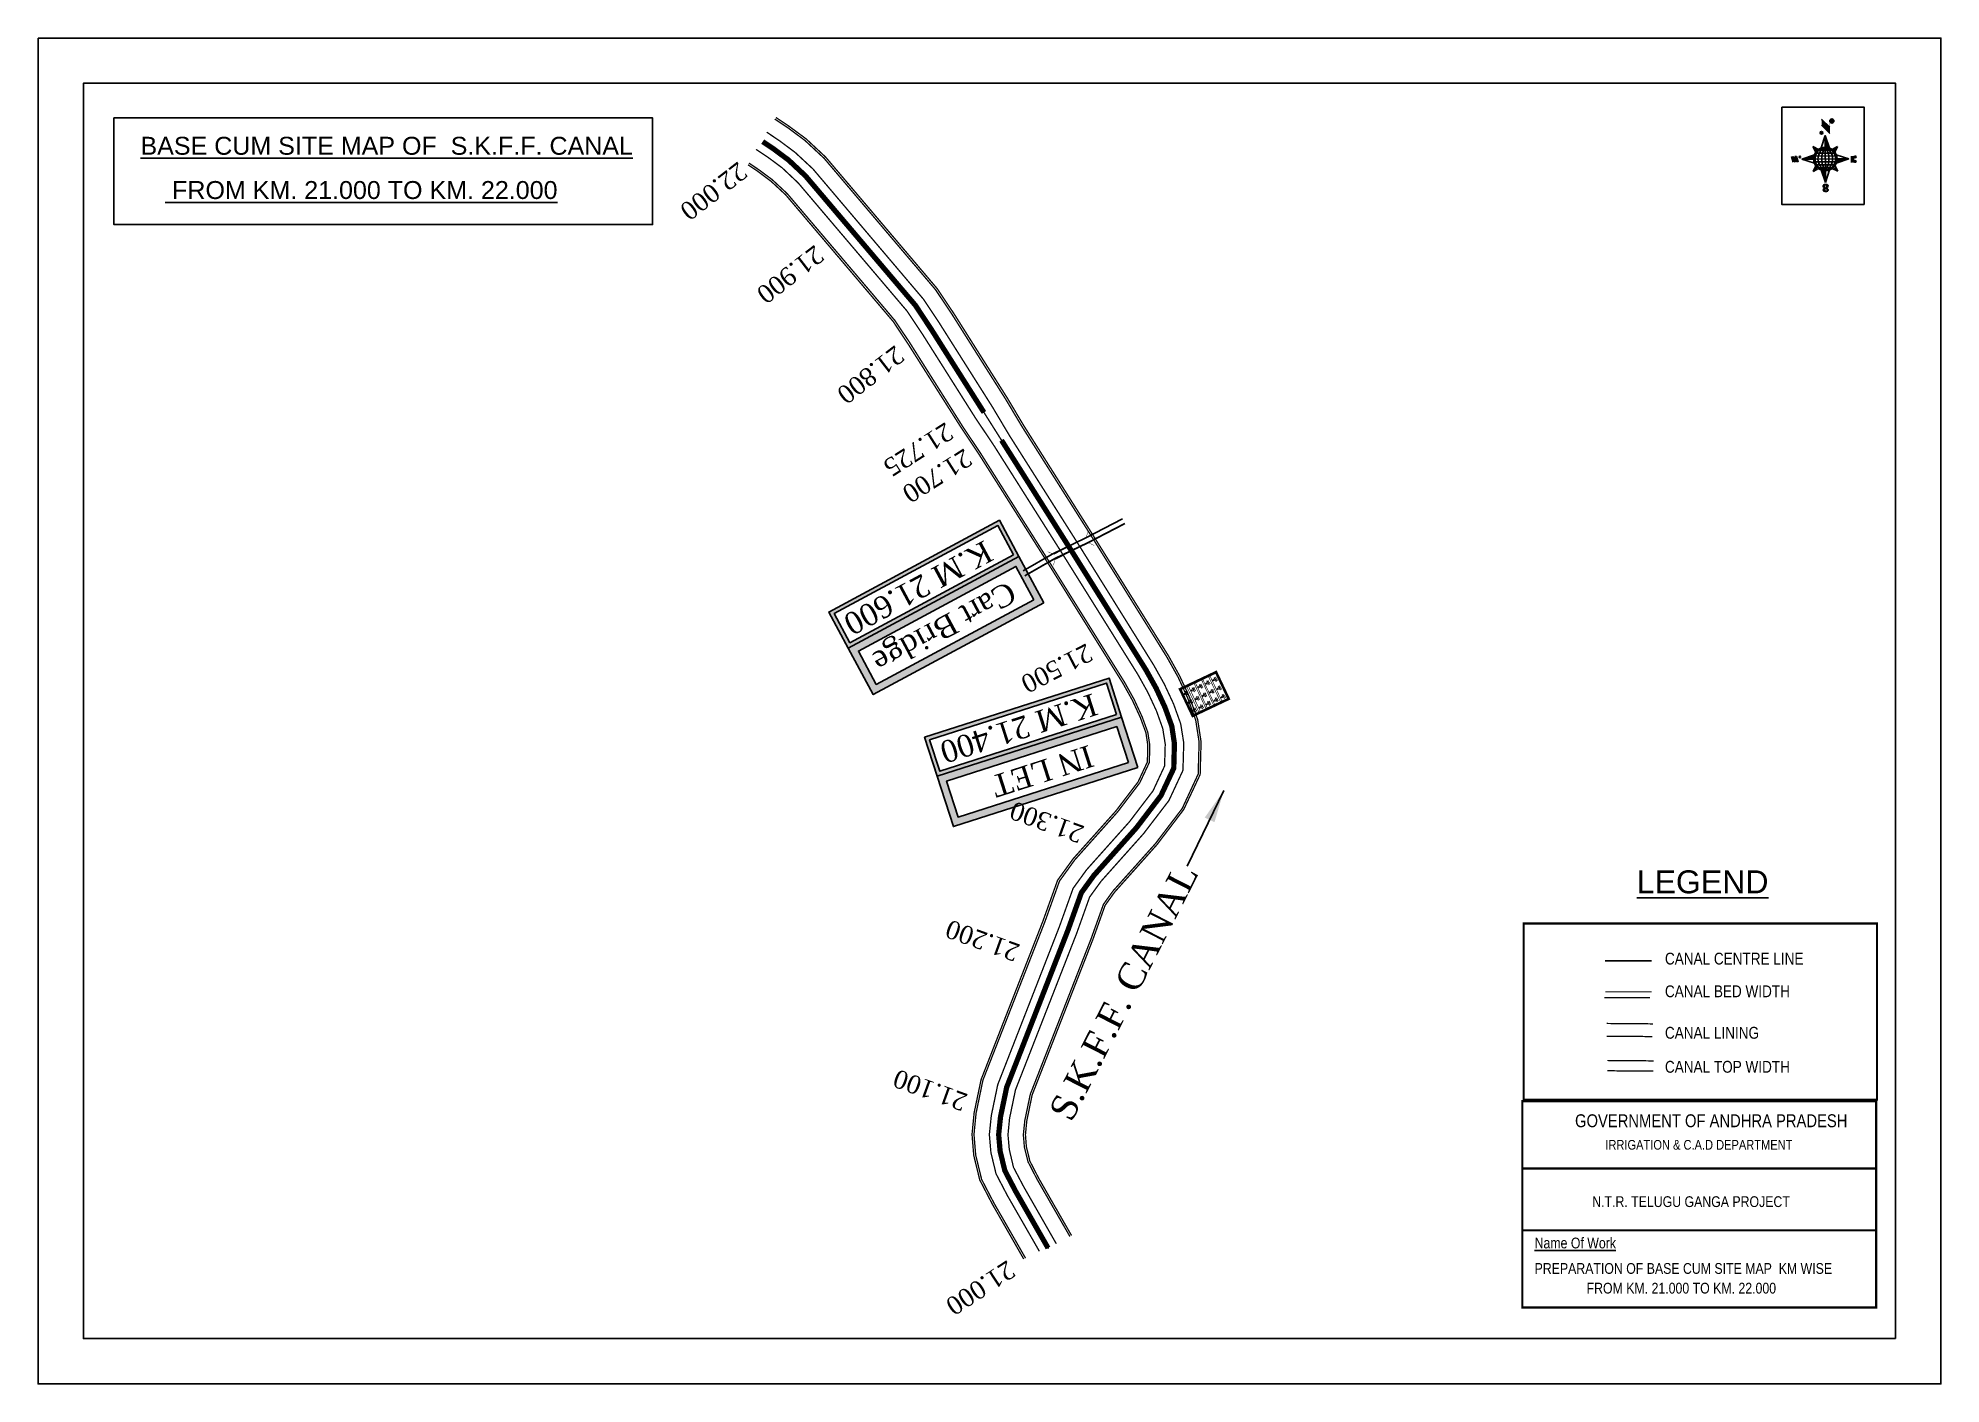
# Model space of a CAD drawing. Header units: inches. Extents: x 18 to 1468, y 9 to 1034.
import ezdxf
from ezdxf.enums import TextEntityAlignment as Align

# ---------------------------------------------------------------- set-up
doc = ezdxf.new("R2010")
doc.units = ezdxf.units.IN
doc.header["$MEASUREMENT"] = 0
doc.linetypes.add('ACAD_ISO03W100', pattern=[30, 12, -18])
for name, color, linetype in [('AQUADUCT', 1, 'Continuous'), ('bed with', 5, 'Continuous'), ('BLOCK', 7, 'Continuous'), ('bord', 1, 'Continuous'), ('C LINE COO', 6, 'Continuous'), ('cahnige', 7, 'Continuous'), ('FRAME 025', 7, 'Continuous'), ('laying', 4, 'Continuous'), ('lining', 4, 'Continuous'), ('ROAD', 6, 'Continuous'), ('SLB', 11, 'Continuous'), ('TABLE', 7, 'Continuous'), ('TEXT', 7, 'Continuous'), ('TITLEBLOCK', 7, 'Continuous'), ('top of bund', 1, 'Continuous'), ('V', 6, 'Continuous'), ('ZSTU', 7, 'Continuous')]:
    doc.layers.add(name, color=color, linetype=linetype)
doc.styles.add('5mm', font='times.ttf', dxfattribs={"height": 3})
doc.styles.add('A', font='arial.ttf')
doc.styles.add('ARIALN', font='ARIALN.TTF')
doc.styles.get("Standard").update_dxf_attribs({"font": 'arial.ttf'})
doc.dimstyles.get("Standard").update_dxf_attribs({"dimtxt": 0.18, "dimasz": 0.18, "dimexe": 0.18, "dimexo": 0.0625, "dimgap": 0.09, "dimtad": 0, "dimtih": 1, "dimtoh": 1, "dimdec": 4, "dimzin": 0, "dimdsep": 46, "dimtxsty": 'Standard', "dimcen": 0.09, "dimadec": 0, "dimazin": 0, "dimtfac": 1, "dimtdec": 4, "dimtofl": 0, "dimtmove": 0, "dimatfit": 3, "dimfxl": 1, "dimtolj": 1, "dimtzin": 0, "dimarcsym": 0})
pattern_1 = [(267.297113149, (-8720374.938, 50637915.138), (10.5367255337, -0.497431438), [])]
pattern_2 = [(357.297113149, (-8720374.938, 50637915.138), (0.497431438, 10.5367255337), [])]

# ---------------------------------------------------------------- blocks, each defined once
blk = doc.blocks.new('IN')
at = {"layer": 'ZSTU'}
for points in [[(319839.5, 1602417.4), (319839.6, 1602417.3), (319839.5, 1602417.1), (319839.3, 1602417.3)], [(319846.6, 1602417.4), (319846.8, 1602417.3), (319846.6, 1602417.1), (319846.4, 1602417.3)], [(319853.9, 1602417.4), (319854.1, 1602417.3), (319853.9, 1602417.1), (319853.7, 1602417.3)], [(319839.5, 1602411.6), (319839.6, 1602411.5), (319839.5, 1602411.3), (319839.3, 1602411.5)], [(319839.5, 1602405.5), (319839.6, 1602405.4), (319839.5, 1602405.2), (319839.3, 1602405.4)], [(319846.6, 1602411.6), (319846.8, 1602411.5), (319846.6, 1602411.3), (319846.4, 1602411.5)], [(319846.6, 1602405.5), (319846.8, 1602405.4), (319846.6, 1602405.2), (319846.4, 1602405.4)], [(319853.9, 1602411.6), (319854.1, 1602411.5), (319853.9, 1602411.3), (319853.7, 1602411.5)], [(319853.9, 1602405.5), (319854.1, 1602405.4), (319853.9, 1602405.2), (319853.7, 1602405.4)], [(319839.5, 1602399.3), (319839.6, 1602399.1), (319839.5, 1602398.9), (319839.3, 1602399.1)], [(319839.5, 1602393.2), (319839.6, 1602393), (319839.5, 1602392.8), (319839.3, 1602393)], [(319846.6, 1602399.3), (319846.8, 1602399.1), (319846.6, 1602398.9), (319846.4, 1602399.1)], [(319846.6, 1602393.2), (319846.8, 1602393), (319846.6, 1602392.8), (319846.4, 1602393)], [(319853.9, 1602399.3), (319854.1, 1602399.1), (319853.9, 1602398.9), (319853.7, 1602399.1)], [(319853.9, 1602393.2), (319854.1, 1602393), (319853.9, 1602392.8), (319853.7, 1602393)]]:
    blk.add_hatch(color=4, dxfattribs=at).paths.add_polyline_path(points)
at = {"layer": 'ZSTU', "color": 9, "const_width": 2}
blk.add_lwpolyline([(319836.1, 1602418.7), (319858.6, 1602418.7), (319858.6, 1602388.4), (319836.1, 1602388.4)], close=True, dxfattribs=at)
at = {"layer": 'ZSTU', "color": 4, "const_width": 0.5}
for points in [[(319839.5, 1602417.1), (319838.5, 1602416.1)], [(319839.5, 1602417.1), (319840.5, 1602416.1)], [(319839.5, 1602414.2), (319839.5, 1602416.7)], [(319846.6, 1602417.1), (319845.6, 1602416.1)], [(319846.6, 1602417.1), (319847.7, 1602416.1)], [(319846.6, 1602414.2), (319846.6, 1602416.7)], [(319853.9, 1602417.1), (319852.9, 1602416.1)], [(319853.9, 1602417.1), (319855, 1602416.1)], [(319853.9, 1602414.2), (319853.9, 1602416.7)], [(319839.5, 1602411.3), (319838.5, 1602410.3)], [(319839.5, 1602405.2), (319838.5, 1602404.2)], [(319839.5, 1602411.3), (319840.5, 1602410.3)], [(319839.5, 1602408.4), (319839.5, 1602410.9)], [(319839.5, 1602405.2), (319840.5, 1602404.2)], [(319839.5, 1602402.3), (319839.5, 1602404.9)], [(319846.6, 1602411.3), (319845.6, 1602410.3)], [(319846.6, 1602405.2), (319845.6, 1602404.2)], [(319846.6, 1602411.3), (319847.7, 1602410.3)], [(319846.6, 1602405.2), (319847.7, 1602404.2)], [(319846.6, 1602408.4), (319846.6, 1602410.9)], [(319846.6, 1602402.3), (319846.6, 1602404.9)], [(319853.9, 1602411.3), (319852.9, 1602410.3)], [(319853.9, 1602405.2), (319852.9, 1602404.2)], [(319853.9, 1602411.3), (319855, 1602410.3)], [(319853.9, 1602408.4), (319853.9, 1602410.9)], [(319853.9, 1602405.2), (319855, 1602404.2)], [(319853.9, 1602402.3), (319853.9, 1602404.9)], [(319839.5, 1602398.9), (319838.5, 1602397.9)], [(319839.5, 1602392.8), (319838.5, 1602391.9)], [(319839.5, 1602398.9), (319840.5, 1602397.9)], [(319839.5, 1602396.1), (319839.5, 1602398.6)], [(319839.5, 1602392.8), (319840.5, 1602391.8)], [(319839.5, 1602390), (319839.5, 1602392.5)], [(319846.6, 1602398.9), (319845.6, 1602397.9)], [(319846.6, 1602392.8), (319845.6, 1602391.9)], [(319846.6, 1602398.9), (319847.7, 1602397.9)], [(319846.6, 1602392.8), (319847.7, 1602391.8)], [(319846.6, 1602396.1), (319846.6, 1602398.6)], [(319846.6, 1602390), (319846.6, 1602392.5)], [(319853.9, 1602398.9), (319852.9, 1602397.9)], [(319853.9, 1602392.8), (319852.9, 1602391.9)], [(319853.9, 1602398.9), (319855, 1602397.9)], [(319853.9, 1602396.1), (319853.9, 1602398.6)], [(319853.9, 1602392.8), (319855, 1602391.8)], [(319853.9, 1602390), (319853.9, 1602392.5)]]:
    blk.add_lwpolyline(points, dxfattribs=at)
at = {"layer": 'ZSTU', "color": 4}
for points in [[(319839.5, 1602417.4), (319839.6, 1602417.3), (319839.5, 1602417.1), (319839.3, 1602417.3), (319839.5, 1602417.4)], [(319846.6, 1602417.4), (319846.8, 1602417.3), (319846.6, 1602417.1), (319846.4, 1602417.3), (319846.6, 1602417.4)], [(319853.9, 1602417.4), (319854.1, 1602417.3), (319853.9, 1602417.1), (319853.7, 1602417.3), (319853.9, 1602417.4)], [(319838.2, 1602415.2), (319838.2, 1602415.8)], [(319838.2, 1602409.4), (319838.2, 1602410)], [(319838.2, 1602403.3), (319838.2, 1602403.9)], [(319838.5, 1602414.2), (319838.5, 1602414.8)], [(319838.5, 1602408.4), (319838.5, 1602409)], [(319838.5, 1602402.3), (319838.5, 1602402.9)], [(319838.7, 1602409.4), (319838.7, 1602410)], [(319838.7, 1602403.3), (319838.7, 1602403.9)], [(319839.5, 1602411.6), (319839.6, 1602411.5), (319839.5, 1602411.3), (319839.3, 1602411.5), (319839.5, 1602411.6)], [(319839.5, 1602405.5), (319839.6, 1602405.4), (319839.5, 1602405.2), (319839.3, 1602405.4), (319839.5, 1602405.5)], [(319840, 1602415.2), (319840, 1602415.8)], [(319840, 1602409.4), (319840, 1602410)], [(319840, 1602403.3), (319840, 1602403.9)], [(319840.4, 1602414.3), (319840.4, 1602414.9)], [(319840.4, 1602408.5), (319840.4, 1602409.1)], [(319840.4, 1602402.4), (319840.4, 1602403)], [(319840.7, 1602415.3), (319840.7, 1602415.9)], [(319840.7, 1602409.5), (319840.7, 1602410.1)], [(319840.7, 1602403.4), (319840.7, 1602404)], [(319845.4, 1602415.2), (319845.4, 1602415.8)], [(319845.4, 1602409.4), (319845.4, 1602410)], [(319845.4, 1602403.3), (319845.4, 1602403.9)], [(319845.6, 1602414.2), (319845.6, 1602414.8)], [(319845.6, 1602408.4), (319845.6, 1602409)], [(319845.6, 1602402.3), (319845.6, 1602402.9)], [(319845.8, 1602415.2), (319845.8, 1602415.7)], [(319845.8, 1602409.4), (319845.8, 1602410)], [(319845.8, 1602403.3), (319845.8, 1602403.9)], [(319846.6, 1602411.6), (319846.8, 1602411.5), (319846.6, 1602411.3), (319846.4, 1602411.5), (319846.6, 1602411.6)], [(319846.6, 1602405.5), (319846.8, 1602405.4), (319846.6, 1602405.2), (319846.4, 1602405.4), (319846.6, 1602405.5)], [(319847.1, 1602415.2), (319847.1, 1602415.8)], [(319847.1, 1602409.4), (319847.1, 1602410)], [(319847.1, 1602403.3), (319847.1, 1602403.9)], [(319847.5, 1602414.3), (319847.5, 1602414.9)], [(319847.5, 1602408.5), (319847.5, 1602409.1)], [(319847.5, 1602402.4), (319847.5, 1602403)], [(319847.8, 1602415.3), (319847.8, 1602415.9)], [(319847.8, 1602409.5), (319847.8, 1602410.1)], [(319847.8, 1602403.4), (319847.8, 1602404)], [(319852.6, 1602415.2), (319852.6, 1602415.8)], [(319852.6, 1602409.4), (319852.6, 1602410)], [(319852.6, 1602403.3), (319852.6, 1602403.9)], [(319852.9, 1602414.2), (319852.9, 1602414.8)], [(319852.9, 1602408.4), (319852.9, 1602409)], [(319852.9, 1602402.3), (319852.9, 1602402.9)], [(319853.1, 1602415.2), (319853.1, 1602415.7)], [(319853.1, 1602409.4), (319853.1, 1602410)], [(319853.1, 1602403.3), (319853.1, 1602403.9)], [(319853.9, 1602411.6), (319854.1, 1602411.5), (319853.9, 1602411.3), (319853.7, 1602411.5), (319853.9, 1602411.6)], [(319853.9, 1602405.5), (319854.1, 1602405.4), (319853.9, 1602405.2), (319853.7, 1602405.4), (319853.9, 1602405.5)], [(319854.4, 1602415.2), (319854.4, 1602415.8)], [(319854.4, 1602409.4), (319854.4, 1602410)], [(319854.4, 1602403.3), (319854.4, 1602403.9)], [(319854.8, 1602414.3), (319854.8, 1602414.9)], [(319854.8, 1602408.5), (319854.8, 1602409.1)], [(319854.8, 1602402.4), (319854.8, 1602403)], [(319855.1, 1602415.3), (319855.1, 1602415.9)], [(319855.1, 1602409.5), (319855.1, 1602410.1)], [(319855.1, 1602403.4), (319855.1, 1602404)], [(319838.2, 1602397), (319838.2, 1602397.6)], [(319838.2, 1602391), (319838.2, 1602391.6)], [(319838.5, 1602396.1), (319838.5, 1602396.7)], [(319838.5, 1602390), (319838.5, 1602390.6)], [(319838.7, 1602397), (319838.7, 1602397.6)], [(319838.7, 1602390.9), (319838.7, 1602391.5)], [(319839.5, 1602399.3), (319839.6, 1602399.1), (319839.5, 1602398.9), (319839.3, 1602399.1), (319839.5, 1602399.3)], [(319839.5, 1602393.2), (319839.6, 1602393), (319839.5, 1602392.8), (319839.3, 1602393), (319839.5, 1602393.2)], [(319840, 1602397), (319840, 1602397.6)], [(319840, 1602391), (319840, 1602391.6)], [(319840.4, 1602396.2), (319840.4, 1602396.7)], [(319840.4, 1602390.1), (319840.4, 1602390.7)], [(319840.7, 1602397.1), (319840.7, 1602397.7)], [(319840.7, 1602391.1), (319840.7, 1602391.7)], [(319845.4, 1602397), (319845.4, 1602397.6)], [(319845.4, 1602391), (319845.4, 1602391.6)], [(319845.6, 1602396.1), (319845.6, 1602396.7)], [(319845.6, 1602390), (319845.6, 1602390.6)], [(319845.8, 1602397), (319845.8, 1602397.6)], [(319845.8, 1602390.9), (319845.8, 1602391.5)], [(319846.6, 1602399.3), (319846.8, 1602399.1), (319846.6, 1602398.9), (319846.4, 1602399.1), (319846.6, 1602399.3)], [(319846.6, 1602393.2), (319846.8, 1602393), (319846.6, 1602392.8), (319846.4, 1602393), (319846.6, 1602393.2)], [(319847.1, 1602397), (319847.1, 1602397.6)], [(319847.1, 1602391), (319847.1, 1602391.6)], [(319847.5, 1602396.2), (319847.5, 1602396.7)], [(319847.5, 1602390.1), (319847.5, 1602390.7)], [(319847.8, 1602397.1), (319847.8, 1602397.7)], [(319847.8, 1602391.1), (319847.8, 1602391.7)], [(319852.6, 1602397), (319852.6, 1602397.6)], [(319852.6, 1602391), (319852.6, 1602391.6)], [(319852.9, 1602396.1), (319852.9, 1602396.7)], [(319852.9, 1602390), (319852.9, 1602390.6)], [(319853.1, 1602397), (319853.1, 1602397.6)], [(319853.1, 1602390.9), (319853.1, 1602391.5)], [(319853.9, 1602399.3), (319854.1, 1602399.1), (319853.9, 1602398.9), (319853.7, 1602399.1), (319853.9, 1602399.3)], [(319853.9, 1602393.2), (319854.1, 1602393), (319853.9, 1602392.8), (319853.7, 1602393), (319853.9, 1602393.2)], [(319854.4, 1602397), (319854.4, 1602397.6)], [(319854.4, 1602391), (319854.4, 1602391.6)], [(319854.8, 1602396.2), (319854.8, 1602396.7)], [(319854.8, 1602390.1), (319854.8, 1602390.7)], [(319855.1, 1602397.1), (319855.1, 1602397.7)], [(319855.1, 1602391.1), (319855.1, 1602391.7)]]:
    blk.add_lwpolyline(points, dxfattribs=at)
at = {"layer": 'ZSTU', "color": 8, "const_width": 0.5}
for points in [[(319836.1, 1602413.3), (319858.6, 1602413.3)], [(319836.1, 1602412), (319858.6, 1602412)], [(319836.1, 1602407.2), (319858.6, 1602407.2)], [(319836.1, 1602406.1), (319858.6, 1602406.1)], [(319836.1, 1602400.9), (319858.6, 1602400.9)], [(319836.1, 1602399.9), (319858.6, 1602399.9)], [(319836.1, 1602395), (319858.6, 1602395)], [(319836.1, 1602393.8), (319858.6, 1602393.8)]]:
    blk.add_lwpolyline(points, dxfattribs=at)
blk = doc.blocks.new('FGDFGDFG6YURT')
at = {"layer": 'ROAD', "color": 1, "linetype": 'Continuous', "lineweight": 25}
for points in [[(386103.5, 1482907.4, 0), (386134.5, 1482913, 0), (386162.3, 1482917.4, 0), (386187, 1482923.1, 0)], [(386104.2, 1482903.5, 0), (386135.2, 1482909.2, 0), (386163.1, 1482913.6, 0), (386187.9, 1482919.3, 0)], [(386104.3, 1482907.7, 0), (386135.3, 1482913.3, 0), (386163.2, 1482917.7, 0), (386188, 1482923.4, 0)]]:
    blk.add_polyline3d(points, dxfattribs=at)
at = {"layer": 'SLB'}
for points, const_width in [([(386161.8, 1482917.9), (386162.2, 1482917.9), (386164.8, 1482922)], 0.3), ([(386134.6, 1482913.4), (386134.2, 1482913.4), (386130.6, 1482916.6)], 0.3), ([(386134.8, 1482908.7), (386134.5, 1482908.7), (386131.9, 1482904.6)], 0.3), ([(386134.6, 1482913.4), (386148.2, 1482915.4), (386161.8, 1482917.9)], 0.5), ([(386161.9, 1482914.1), (386148.3, 1482911.6), (386134.8, 1482908.7)], 0.5), ([(386162, 1482918.2), (386148.4, 1482915.7), (386134.9, 1482912.9)], 0.5), ([(386161.9, 1482914.1), (386162.2, 1482914), (386165.9, 1482910.9)], 0.3)]:
    blk.add_lwpolyline(points, dxfattribs=dict(at, const_width=const_width))
blk = doc.blocks.new('*X5')
at = {"color": 0, "linetype": 'Continuous'}
for p, q in [((6321.6, 240.5), (6322.3, 241.2)), ((6321.6, 240.3), (6322.3, 241)), ((6321.6, 240.1), (6322.3, 240.8)), ((6321.6, 239.9), (6322.4, 240.7)), ((6321.6, 239.8), (6322.4, 240.6)), ((6321.6, 239.6), (6322.5, 240.5)), ((6321.6, 239.4), (6322.5, 240.3)), ((6321.6, 239.2), (6322.6, 240.2)), ((6321.7, 239.1), (6322.6, 240.1)), ((6321.8, 240.8), (6322.4, 241.4)), ((6321.8, 239), (6322.7, 240)), ((6321.8, 239), (6322.8, 239.9)), ((6321.9, 238.9), (6322.9, 239.8)), ((6322, 238.8), (6323, 239.7)), ((6322.1, 241.3), (6322.4, 241.6)), ((6322.1, 238.7), (6323.1, 239.6)), ((6322.2, 238.6), (6323.1, 239.6)), ((6322.3, 238.5), (6323.2, 239.5)), ((6322.4, 238.5), (6323.3, 239.4)), ((6322.5, 238.4), (6323.4, 239.3)), ((6322.7, 238.4), (6323.6, 239.3)), ((6322.8, 238.3), (6323.7, 239.2)), ((6322.9, 238.3), (6323.8, 239.1)), ((6323.1, 238.2), (6323.9, 239.1)), ((6323.2, 238.2), (6324, 239)), ((6323.3, 238.2), (6324.2, 239)), ((6323.5, 238.1), (6324.3, 238.9)), ((6323.7, 238.1), (6324.4, 238.9)), ((6323.8, 238.1), (6324.6, 238.8)), ((6324.1, 238.2), (6324.7, 238.8)), ((6324.3, 238.3), (6324.9, 238.8)), ((6324.6, 238.3), (6325.1, 238.8)), ((6324.8, 238.4), (6325.2, 238.8)), ((6325.1, 238.5), (6325.4, 238.8)), ((6325.4, 238.6), (6325.6, 238.8))]:
    blk.add_line(p, q, dxfattribs=at)
blk = doc.blocks.new('*X4')
at = {"color": 0, "linetype": 'Continuous'}
for p, q in [((6324.4, 240.3), (6324.5, 240.4)), ((6324.6, 240.3), (6324.8, 240.5)), ((6324.7, 240.2), (6325, 240.5)), ((6324.8, 240.2), (6325.2, 240.6)), ((6325, 240.1), (6325.5, 240.6)), ((6325.1, 240.1), (6325.6, 240.6)), ((6325.2, 240), (6325.8, 240.6)), ((6325.3, 240), (6326, 240.6)), ((6325.4, 239.9), (6326.1, 240.6)), ((6325.5, 239.8), (6326.2, 240.5)), ((6325.6, 239.8), (6326.3, 240.5)), ((6325.7, 239.7), (6326.5, 240.4)), ((6325.9, 239.6), (6326.6, 240.3)), ((6326, 239.5), (6326.7, 240.3)), ((6326, 239.4), (6326.8, 240.2)), ((6326.1, 239.3), (6327, 240.2)), ((6326.2, 239.3), (6327.1, 240.1)), ((6326.3, 239.2), (6327.1, 240)), ((6326.4, 239.1), (6327.2, 239.9)), ((6326.5, 239), (6327.3, 239.8)), ((6326.5, 238.9), (6327.4, 239.7)), ((6326.6, 238.8), (6327.5, 239.6)), ((6326.7, 238.7), (6327.5, 239.5)), ((6326.8, 238.6), (6327.6, 239.4)), ((6326.8, 238.5), (6327.7, 239.3)), ((6326.8, 236.5), (6327.4, 237)), ((6326.9, 238.3), (6327.8, 239.2)), ((6326.9, 238.2), (6327.9, 239.1)), ((6326.9, 236.8), (6327.6, 237.4)), ((6327, 238.1), (6327.8, 239)), ((6327, 237.9), (6327.8, 238.8)), ((6327, 237.8), (6327.8, 238.6)), ((6327, 237.6), (6327.8, 238.4)), ((6327, 237.4), (6327.8, 238.2)), ((6327, 237.3), (6327.8, 238)), ((6327, 237.1), (6327.8, 237.9))]:
    blk.add_line(p, q, dxfattribs=at)
blk = doc.blocks.new('H')
at = {"layer": 'bord', "extrusion": (0.000427885, 0.004792, 0.999988)}
h = blk.add_hatch(dxfattribs=at)
h.set_pattern_fill('LINE', color=8, scale=84.387686, angle=-2.7029, style=0)
h.set_pattern_definition(pattern_2)
h.paths.add_polyline_path([(-492, 786, -0.090992), (-448, 775), (-486, 912)])
h = blk.add_hatch(dxfattribs=at)
h.set_pattern_fill('LINE', color=8, scale=84.387686, angle=-92.7029, style=0)
h.set_pattern_definition(pattern_1)
h.paths.add_polyline_path([(-625, 665, -0.090992), (-615, 710), (-751, 671)])
h = blk.add_hatch(dxfattribs=at)
h.set_pattern_fill('LINE', color=8, scale=84.387686, angle=-92.7029, style=0)
h.set_pattern_definition(pattern_1)
h.paths.add_polyline_path([(-246, 647), (-372, 653, -0.090992), (-382, 609)])
h = blk.add_hatch(dxfattribs=at)
h.set_pattern_fill('LINE', color=8, scale=84.387686, angle=-2.7029, style=0)
h.set_pattern_definition(pattern_2)
h.paths.add_polyline_path([(-504, 533, -0.090992), (-549, 543), (-510, 406)])
for p, q in [((-516, 1087, -1217), (-432, 994, -1217)), ((-538, 774, -1216), (-487, 906, -1216)), ((-519, 1020, -1217), (-435, 927, -1216)), ((-487, 906, -1216), (-493, 780, -1216)), ((-487, 906, -1216), (-448, 769, -1216)), ((-865, 701, -1215), (-847, 638, -1215)), ((-847, 700, -1215), (-829, 637, -1215)), ((-829, 699, -1215), (-811, 636, -1215)), ((-829, 699, -1215), (-811, 698, -1215)), ((-811, 698, -1215), (-794, 635, -1215)), ((-752, 665, -1215), (-615, 704, -1215)), ((-752, 665, -1215), (-625, 659, -1215)), ((-619, 614, -1215), (-752, 665, -1215)), ((-627, 794, -1216), (-567, 760, -1216)), ((-627, 794, -1216), (-584, 747, -1215)), ((-599, 731, -1215), (-627, 794, -1216)), ((-421, 753, -1216), (-359, 781, -1216)), ((-359, 781, -1216), (-405, 739, -1216)), ((-359, 781, -1216), (-392, 721, -1215)), ((-246, 641, -1215), (-383, 603, -1215)), ((-379, 693, -1215), (-246, 641, -1215)), ((-373, 647, -1215), (-246, 641, -1215)), ((-213, 669, -1215), (-217, 601, -1215)), ((-197, 600, -1215), (-194, 668, -1215)), ((-639, 526, -1214), (-606, 585, -1215)), ((-639, 526, -1214), (-593, 568, -1215)), ((-577, 553, -1215), (-639, 526, -1214)), ((-511, 400, -1214), (-549, 537, -1214)), ((-460, 533, -1215), (-511, 400, -1214)), ((-505, 527, -1214), (-511, 400, -1214)), ((-371, 513, -1214), (-431, 546, -1215)), ((-371, 513, -1214), (-414, 560, -1215)), ((-399, 576, -1215), (-371, 513, -1214))]:
    blk.add_line(p, q, dxfattribs=at)
at = {"layer": 'bord', "color": 8, "linetype": 'ByBlock', "extrusion": (0.000427885, 0.004792, 0.999988)}
for p, q in [((-373, 647, -1215), (-625, 659, -1215)), ((-378, 616, -1215), (-623, 628, -1215)), ((-375, 679, -1215), (-620, 691, -1215)), ((-386, 711, -1215), (-605, 722, -1215)), ((-411, 744, -1216), (-578, 752, -1216)), ((-493, 780, -1216), (-505, 527, -1214)), ((-392, 585, -1215), (-611, 595, -1215)), ((-420, 555, -1215), (-587, 562, -1215))]:
    blk.add_line(p, q, dxfattribs=at)
at = {"layer": 'bord', "extrusion": (0.000427885, 0.004792, 0.999988), "elevation": -1212}
for points, const_width in [([(-522, 960), (-516, 1093)], 1.61), ([(-434, 933), (-428, 1066)], 1.61), ([(-870, 707), (-846, 706)], 0.642), ([(-829, 643), (-855, 644)], 0.642), ([(-829, 643), (-821, 678)], 0.642), ([(-811, 642), (-784, 641)], 0.642), ([(-793, 641), (-782, 694)], 0.642), ([(-223, 676), (-174, 673)], 0.706), ([(-195, 645), (-185, 644)], 0.706), ([(-177, 605), (-226, 607)], 0.706)]:
    blk.add_lwpolyline(points, dxfattribs=dict(at, const_width=const_width))
for points, const_width in [([(-414, 1073, 1), (-398, 1058, 1)], 22.3), ([(-530, 950, 1), (-520, 939, 1)], 14.8), ([(-776, 697, 1), (-769, 690, 1)], 8.9), ([(-180, 618, 1), (-173, 611, 1)], 9.79), ([(-178, 667, 1), (-171, 660, 1)], 9.79), ([(-525, 322, 1), (-533, 329, 1)], 11.1), ([(-490, 362, 1), (-498, 369, 1)], 11.1)]:
    blk.add_lwpolyline(points, format="xyb", close=True, dxfattribs=dict(at, const_width=const_width))
for points in [[(-537, 317), (-531, 310), (-520, 307), (-505, 307), (-494, 310), (-486, 318), (-487, 326), (-491, 333), (-494, 336), (-503, 341), (-522, 347), (-530, 352), (-534, 355), (-537, 363), (-537, 373), (-530, 381), (-520, 384), (-504, 384), (-493, 380), (-487, 373)], [(-522, 348), (-526, 354), (-528, 361), (-528, 371), (-526, 375), (-521, 381), (-515, 384)], [(-505, 307), (-499, 312), (-497, 319), (-497, 327), (-501, 335), (-509, 343)]]:
    blk.add_lwpolyline(points, dxfattribs=at)
at = {"layer": 'bord', "extrusion": (0.000427885, 0.004792, 0.999988)}
for centre, radius in [((-406, 1065, -1212), 22.3), ((-525, 944, -1212), 14.8), ((-773, 694, -1212), 8.9), ((-498, 659, -1212), 127), ((-177, 615, -1212), 9.79), ((-174, 663, -1212), 9.79), ((-529, 325, -1212), 11.1), ((-494, 365, -1212), 11.1)]:
    blk.add_circle(centre, radius, dxfattribs=at)
at = {"layer": 'bord', "color": 8, "linetype": 'ByBlock', "extrusion": (0.000427885, 0.004792, 0.999988)}
for centre, radius, start, end in [((-482, 658, -1212), 128, 94.9254, 259.6691), ((-437, 656, -1212), 141, 113.2864, 241.308), ((-316, 651, -1212), 222, 142.5892, 212.0053), ((-560, 662, -1212), 141, 293.2864, 61.308), ((-681, 668, -1212), 222, 322.5892, 32.0053), ((-515, 660, -1212), 128, 274.9254, 79.6691)]:
    blk.add_arc(centre, radius, start, end, dxfattribs=at)
at = {"layer": 'bord', "extrusion": (0.000427885, 0.004792, 0.999988)}
for points in [[(-516, 1093, -1212), (-431, 1000, -1212), (-519, 1026, -1212), (-434, 933, -1212)], [(-864, 707, -1212), (-846, 706, -1212), (-846, 644, -1212), (-829, 643, -1212)], [(-829, 705, -1212), (-811, 704, -1212), (-811, 642, -1212), (-793, 641, -1212)], [(-193, 674, -1212), (-197, 606, -1212), (-213, 675, -1212), (-216, 607, -1212)]]:
    blk.add_solid(points, dxfattribs=at)
at = {"layer": 'bord', "extrusion": (0.000427885, 0.004792, 0.999988), "xscale": 7.977342409717546, "yscale": 7.977342408231451, "zscale": 7.977342408476333, "rotation": 138.0840426661453}
for name, p in [('*X4', (38301, -31929, -1212)), ('*X5', (38314, -31951, -1212))]:
    blk.add_blockref(name, p, dxfattribs=at)
blk = doc.blocks.new('KKKK')
at = {"layer": 'cahnige', "color": 1, "style": '5mm'}
blk.add_text('S.K.F.F. CANAL', height=20, rotation=19.1758, dxfattribs=at).set_placement((317677.4, 1602113.8))
at = {"layer": 'ZSTU', "color": 1}
blk.add_leader([(317936.6, 1602216.4), (317876.5, 1602194.2)], dimstyle='Standard', override={"dimasz": 25, "dimgap": 0.09, "dimtad": 0}, dxfattribs=at)

msp = doc.modelspace()

# ---------------------------------------------------------------- hatches: boundary and pattern name
at = {"layer": 'C LINE COO'}
h = msp.add_hatch(color=200, dxfattribs=at)
h.paths.add_polyline_path([(761.2, 640.3), (636.6, 573.3), (624.6, 595.5), (749.3, 662.5)], flags=16)
h.paths.add_polyline_path([(765.3, 639.1), (635.3, 569.2), (620.5, 596.7), (750.5, 666.6)])
h = msp.add_hatch(color=135, dxfattribs=at)
h.set_gradient(color1=(141, 177, 78), color2=(107, 135, 59), one_color=1, tint=0.38)
h.paths.add_polyline_path([(776.6, 606), (656.7, 541.5), (643.1, 566.9), (763, 631.4)], flags=16)
h.paths.add_polyline_path([(784.4, 603.7), (654.4, 533.8), (635.3, 569.2), (765.3, 639.1)])
h = msp.add_hatch(color=200, dxfattribs=at)
h.paths.add_polyline_path([(839.7, 518.7), (705, 475.4), (697.3, 499.3), (832.1, 542.6)], flags=16)
h.paths.add_polyline_path([(843.6, 516.7), (703, 471.6), (693.5, 501.3), (834, 546.4)])
h = msp.add_hatch(color=135, dxfattribs=at)
h.set_gradient(color1=(141, 177, 78), color2=(107, 135, 59), one_color=1, tint=0.38)
h.paths.add_polyline_path([(848.7, 482.1), (719, 440.5), (710.2, 467.9), (839.9, 509.5)], flags=16)
h.paths.add_polyline_path([(855.9, 478.4), (715.4, 433.3), (703, 471.6), (843.6, 516.7)])

# ---------------------------------------------------------------- linework, layer by layer
at = {"linetype": 'ByBlock'}
for points in [[(18.1, 1033.9), (1467.8, 1033.9), (1467.8, 8.7), (18.1, 8.7)], [(1433.2, 43.3), (52.6, 43.3), (52.6, 999.4), (1433.2, 999.4)]]:
    msp.add_lwpolyline(points, close=True, dxfattribs=at)
at = {"linetype": 'ByBlock', "elevation": -0.1}
msp.add_lwpolyline([(1346.5, 981.3), (1409.2, 981.3), (1409.2, 907.2), (1346.5, 907.2)], close=True, dxfattribs=at)
at = {"layer": 'bed with', "const_width": 1}
for points in [[(573.2, 962.2), (583, 955.6), (594.8, 946.8), (608.4, 934.2), (674.5, 856.3), (692.5, 835.1), (704.7, 816.8), (745.2, 752.8)], [(565.1, 949.1), (574.1, 943.1), (585, 935), (597.2, 923.5), (662.8, 846.3), (680.2, 825.8), (691.8, 808.4), (732.2, 744.5)], [(758, 731.3), (811.7, 646.6), (868, 556.3), (876.1, 541.8), (883.1, 526.8), (888.6, 511.5), (890.9, 497), (890.3, 476.1), (879.6, 453.1), (860.3, 427.9), (827.9, 391.6), (819.2, 379.6), (809.3, 351.9), (762.7, 232.7), (758.2, 211), (757, 198.6), (758, 187.3), (761.2, 173.7), (768.9, 159.1), (793.8, 115.5)], [(746.1, 723.8), (799.7, 639.1), (855.9, 549.2), (863.6, 535.4), (870.1, 521.4), (874.9, 508), (876.8, 496.1), (876.3, 479.4), (867.5, 460.5), (849.5, 436.9), (816.9, 400.4), (806.6, 386.2), (796.1, 356.9), (749.2, 236.7), (744.3, 213.2), (742.8, 198.7), (744, 185), (747.9, 168.8), (756.5, 152.3), (780.9, 109.8)], [(1247.4, 307.4), (1244.2, 307.4), (1212.1, 307.4)], [(1246.2, 303), (1244.2, 303), (1211.4, 303), (1211.2, 303)]]:
    msp.add_lwpolyline(points, dxfattribs=at)
at = {"layer": 'BLOCK', "color": 4}
for p in [(638.6, 886.6), (699.7, 810.3), (752.1, 727.5), (847.7, 575.6), (877.5, 521.6), (844.9, 421.2), (790.6, 323.3), (752.2, 216.6), (787.6, 112.2)]:
    msp.add_point(p, dxfattribs=at)
at = {"layer": 'C LINE COO', "const_width": 4}
for points in [[(570.1, 955), (578.5, 949.4), (589.9, 940.9), (602.8, 928.8), (668.6, 851.3), (686.3, 830.5), (698.2, 812.6), (738.7, 748.7)], [(752.1, 727.5), (805.7, 642.8), (862, 552.8), (869.9, 538.6), (876.6, 524.1), (881.8, 509.8), (883.8, 496.5), (883.3, 477.7), (873.5, 456.8), (854.9, 432.4), (822.4, 396), (812.9, 382.9), (802.7, 354.4), (756, 234.7), (751.3, 212.1), (749.9, 198.7), (751, 186.1), (754.6, 171.2), (762.7, 155.7), (787.5, 112.3)]]:
    msp.add_lwpolyline(points, dxfattribs=at)
at = {"layer": 'C LINE COO', "linetype": 'ACAD_ISO03W100', "ltscale": 0.05, "const_width": 1}
for points in [[(755.1, 759), (767.9, 737.6)], [(756.4, 759.8), (769.2, 738.4)], [(732.2, 744.5), (746.1, 723.8)], [(738.7, 748.7), (752.1, 727.5)], [(745.2, 752.8), (758, 731.3)], [(721.1, 737.5), (735, 716.7)], [(722.3, 738.3), (736.2, 717.5)]]:
    msp.add_lwpolyline(points, dxfattribs=at)
at = {"layer": 'C LINE COO', "color": 105}
for points in [[(784.4, 603.7), (654.4, 533.8), (635.3, 569.2), (765.3, 639.1)], [(776.6, 606), (656.7, 541.5), (643.1, 566.9), (763, 631.4)], [(855.9, 478.4), (715.4, 433.3), (703, 471.6), (843.6, 516.7)], [(848.7, 482.1), (719, 440.5), (710.2, 467.9), (839.9, 509.5)]]:
    msp.add_lwpolyline(points, close=True, dxfattribs=at)
at = {"layer": 'C LINE COO'}
for p in [(804.5, 644.8), (877.5, 521.6)]:
    msp.add_point(p, dxfattribs=at)
at = {"layer": 'FRAME 025', "lineweight": -3, "const_width": 1.64}
for points in [[(1149.9, 359.4), (1419, 359.4), (1419, 225.2), (1149.9, 225.2)], [(1148.9, 224.1), (1418.4, 224.1), (1418.4, 67), (1148.9, 67)]]:
    msp.add_lwpolyline(points, close=True, dxfattribs=at)
for points in [[(1148.9, 172.8), (1418.4, 172.8)], [(1148.9, 125.7), (1418.4, 125.7)], [(1148.9, 67), (1418.4, 67)]]:
    msp.add_lwpolyline(points, dxfattribs=at)
at = {"layer": 'lining', "const_width": 1}
for points in [[(579.3, 972.2), (589.8, 965.2), (602.4, 955.8), (616.9, 942.3), (683.4, 863.9), (701.8, 842.2), (714.5, 823.2), (755.1, 759)], [(559.6, 938.7), (567.3, 933.5), (577.4, 926), (588.8, 915.4), (653.9, 838.8), (670.8, 818.8), (682, 802.1), (722.3, 738.3)], [(767.9, 737.6), (821.6, 652.8), (878.1, 562.3), (886.6, 547.1), (893.9, 531.2), (900, 514.4), (902.6, 497.7), (901.9, 473.3), (889.7, 447), (869.4, 420.4), (837, 384.2), (829.7, 374), (820.3, 347.8), (774, 229.4), (769.8, 209.3), (768.7, 198.5), (769.5, 189.1), (772.3, 177.9), (779.1, 164.7), (804.2, 121)], [(736.2, 717.5), (789.8, 632.8), (845.8, 543.2), (853.1, 530.1), (859.2, 516.9), (863.5, 505.1), (865, 495.4), (864.7, 482.1), (857.4, 466.6), (840.4, 444.3), (807.8, 407.8), (796.2, 391.7), (785.2, 361), (737.9, 240.1), (732.7, 215), (731.1, 198.8), (732.4, 183.1), (736.9, 164.6), (746.2, 146.7), (770.4, 104.5)], [(1213.1, 283.3), (1237.8, 283.1), (1248.5, 283)], [(1213, 273.6), (1239.9, 273.4), (1247.9, 273.3)]]:
    msp.add_lwpolyline(points, dxfattribs=at)
at = {"layer": 'top of bund', "color": 1, "const_width": 1}
for points in [[(580.2, 973.4), (590.6, 966.4), (603.3, 957), (618, 943.3), (684.6, 864.8), (703, 843.1), (715.8, 824), (756.4, 759.8)], [(558.9, 937.4), (566.5, 932.3), (576.5, 924.8), (587.7, 914.4), (652.7, 837.8), (669.6, 817.9), (680.7, 801.2), (721.1, 737.5)], [(769.2, 738.4), (822.8, 653.6), (879.4, 563.1), (887.9, 547.8), (895.3, 531.8), (901.5, 514.8), (904.1, 497.8), (903.4, 472.9), (890.9, 446.3), (870.5, 419.5), (838.2, 383.3), (831, 373.3), (821.7, 347.3), (775.4, 228.9), (771.3, 209), (770.3, 198.5), (771, 189.4), (773.7, 178.4), (780.4, 165.4), (805.4, 121.8)], [(735, 716.7), (788.6, 632.1), (844.5, 542.5), (851.8, 529.4), (857.8, 516.4), (862.1, 504.7), (863.5, 495.3), (863.2, 482.5), (856.1, 467.3), (839.3, 445.3), (806.6, 408.7), (794.8, 392.4), (783.7, 361.5), (736.5, 240.5), (731.2, 215.2), (729.6, 198.8), (730.9, 182.9), (735.5, 164.1), (744.9, 146), (769, 103.9)]]:
    msp.add_lwpolyline(points, dxfattribs=at)
at = {"layer": 'top of bund', "const_width": 1}
for points in [[(1213.6, 255.1), (1238.2, 254.9), (1249, 254.8)], [(1248.6, 247), (1240.7, 247), (1213.7, 247.3)]]:
    msp.add_lwpolyline(points, dxfattribs=at)
at = {"layer": 'V', "color": 6, "const_width": 0.229}
msp.add_lwpolyline([(1247.2, 331), (1244.6, 331), (1212, 331)], dxfattribs=at)
at = {"layer": 'V', "color": 6}
msp.add_lwpolyline([(1212, 331), (1247.2, 331)], dxfattribs=at)
at = {"layer": 'ZSTU'}
msp.add_lwpolyline([(75.9, 973.1), (486.3, 973.1), (486.3, 891.8), (75.9, 891.8)], close=True, dxfattribs=at)
at = {"layer": 'ZSTU', "color": 200}
for points in [[(765.3, 639.1), (635.3, 569.2), (620.5, 596.7), (750.5, 666.6)], [(761.2, 640.3), (636.6, 573.3), (624.6, 595.5), (749.3, 662.5)], [(843.6, 516.7), (703, 471.6), (693.5, 501.3), (834, 546.4)], [(839.7, 518.7), (705, 475.4), (697.3, 499.3), (832.1, 542.6)]]:
    msp.add_lwpolyline(points, close=True, dxfattribs=at)

# ---------------------------------------------------------------- block references
at = {"layer": 'AQUADUCT', "color": 1, "xscale": 0.0703495379661093, "yscale": 0.07034953800030053, "zscale": 0.07034953795990817, "rotation": 3.078330607406165}
msp.add_blockref('H', (1417.2, 897.8, 85.4), dxfattribs=at)
at = {"layer": 'laying', "color": 1, "linetype": 'ByBlock', "rotation": 196.8861481679915}
msp.add_blockref('FGDFGDFG6YURT', (-60439.2, 1531786), dxfattribs=at)
at = {"layer": 'ZSTU'}
for name, p, rotation in [('IN', (1585893.1, 397796.6), 115.3589514603989), ('KKKK', (879452.1, -1376624.9), 43.76010700762736)]:
    msp.add_blockref(name, p, dxfattribs=dict(at, rotation=rotation))

# ---------------------------------------------------------------- texts
at = {"layer": 'cahnige', "style": '5mm'}
for s, rotation, p in [('22.000', 217.727, (551.4, 940.3)), ('21.900', 217.727, (609.8, 876.8)), ('21.800', 217.727, (671, 800.4)), ('21.725', 212.5308, (709.4, 741.7)), ('21.700', 212.5308, (723.7, 721.7)), ('21.500', 207.3162, (816.7, 573.1)), ('21.300', 160.2327, (816, 433.3)), ('21.200', 160.2327, (767, 343.1)), ('21.100', 160.2327, (727.1, 229.2)), ('21.000', 213.3224, (756.4, 103.4))]:
    msp.add_text(s, height=13.88, rotation=rotation, dxfattribs=at).set_placement(p)
at = {"layer": 'TABLE', "extrusion": (0.000201441, 0.004807, 0.999988), "style": 'A'}
msp.add_text('%%ULEGEND', height=17.48, rotation=359.9999, dxfattribs=at).set_placement((1286.2, 391.2, 2.1), align=Align.MIDDLE)
at = {"layer": 'TEXT', "color": 6}
for s, p in [('%%UBASE CUM SITE MAP OF  S.K.F.F. CANAL', (96.1, 945)), ('%%U FROM KM. 21.000 TO KM. 22.000', (114.9, 911.3))]:
    msp.add_text(s, height=13.655, dxfattribs=at).set_placement(p)
at = {"layer": 'TITLEBLOCK', "extrusion": (0.000201441, 0.004807, 0.999988), "style": 'ARIALN'}
for s, height, p in [('CANAL CENTRE LINE', 9.013, (1257.5, 328.2, 1.8)), ('CANAL BED WIDTH', 9.013, (1257.5, 303.3, 1.7)), ('CANAL LINING', 9.013, (1257.5, 271.7, 1.6)), ('CANAL TOP WIDTH', 9.013, (1257.5, 245.8, 1.4)), ('GOVERNMENT OF ANDHRA PRADESH ', 9.822, (1189, 204.3, -0.1)), ('IRRIGATION & C.A.D DEPARTMENT', 7.366, (1212.1, 187.2, -0.1)), ('N.T.R. TELUGU GANGA PROJECT', 8.185, (1202.1, 143.5, 0)), ('%%UName Of Work', 8.185, (1158.2, 112, -0.2)), ('PREPARATION OF BASE CUM SITE MAP  KM WISE', 8.185, (1158.2, 92.6, -0.3))]:
    msp.add_text(s, height=height, rotation=359.9999, dxfattribs=at).set_placement(p)
at = {"layer": 'TITLEBLOCK', "style": 'ARIALN'}
msp.add_text(' FROM KM. 21.000 TO KM. 22.000', height=8.185, rotation=359.9999, dxfattribs=at).set_placement((1195.2, 77.6))
at = {"layer": 'ZSTU', "style": '5mm'}
for s, height, rotation, p in [('K.M 21.600', 16.84, 208.269, (739.1, 651.7)), ('Cart Bridge', 16.843, 208.269, (757.2, 620.7)), ('K.M 21.400', 16.84, 197.82, (821.5, 534.9)), ('IN LET', 16.84, 197.82, (818.7, 495.6))]:
    msp.add_text(s, height=height, rotation=rotation, dxfattribs=at).set_placement(p)

doc.saveas('drawing.dxf')
